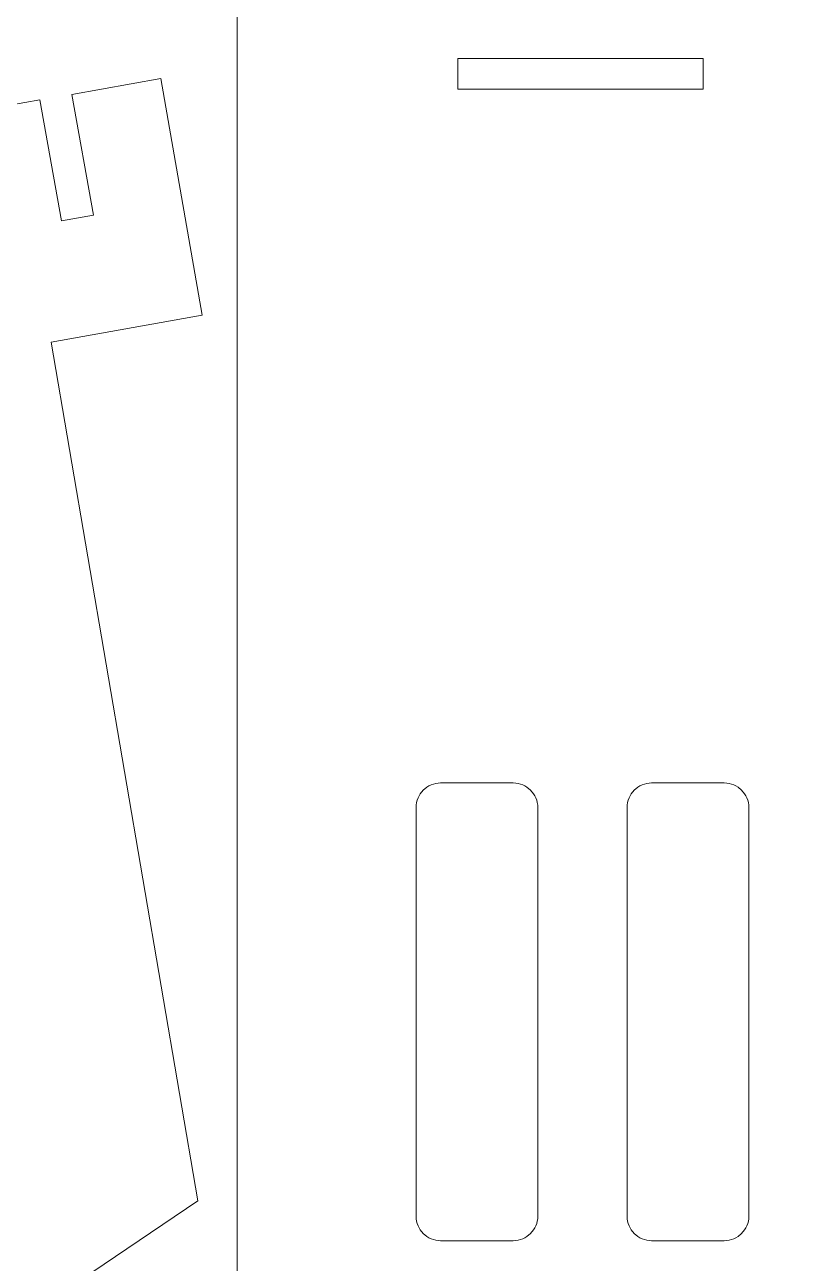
# Model space of a CAD drawing. Header units: millimetres. Extents: x -580 to 580, y -723 to 723.
# Drawn here: x 1.3 to 70.1, y 205 to 316.6 of the extents above; entities that cross this region are included whole.
import ezdxf

# ---------------------------------------------------------------- set-up
doc = ezdxf.new("R2010")
doc.units = ezdxf.units.MM
doc.header["$MEASUREMENT"] = 0
doc.layers.add('Camada 1', color=7, linetype='Continuous')

msp = doc.modelspace()

# ---------------------------------------------------------------- linework, layer by layer
at = {"layer": 'Camada 1', "color": 250, "lineweight": 9}
for points, knots in [([(20.4499, 504.8764), (20.4499, 504.8764), (29.2326, 504.8764), (29.2326, 504.8764), (29.2326, 504.8764), (29.2326, 504.8764), (29.2326, 492.9102), (29.2326, 492.9102), (29.2326, 492.9102), (29.2326, 492.9102), (31.998, 492.9102), (31.998, 492.9102), (31.998, 492.9102), (31.998, 492.9102), (31.998, 504.8764), (31.998, 504.8764), (31.998, 504.8764), (31.998, 504.8764), (40.3604, 504.8764), (40.3604, 504.8764), (40.3604, 504.8764), (40.3604, 504.8764), (40.3604, 510.3668), (40.3604, 510.3668), (40.3604, 510.3668), (40.3604, 510.3668), (50.0391, 510.3668), (50.0391, 510.3668), (50.0391, 510.3668), (50.0391, 510.3668), (50.0391, 492.9102), (50.0391, 492.9102), (50.0391, 492.9102), (50.0391, 492.9102), (52.8045, 492.9102), (52.8045, 492.9102), (52.8045, 492.9102), (52.8045, 492.9102), (52.8045, 510.3668), (52.8045, 510.3668), (52.8045, 510.3668), (52.8045, 510.3668), (62.4832, 510.3668), (62.4832, 510.3668), (62.4832, 510.3668), (62.4832, 510.3668), (62.4832, 504.8764), (62.4832, 504.8764), (62.4832, 504.8764), (62.4832, 504.8764), (70.7129, 504.8764), (70.7129, 504.8764), (70.7129, 504.8764), (70.7129, 504.8764), (70.7129, 492.9102), (70.7129, 492.9102), (70.7129, 492.9102), (70.7129, 492.9102), (73.4783, 492.9102), (73.4783, 492.9102), (73.4783, 492.9102), (73.4783, 492.9102), (73.4783, 504.8764), (73.4783, 504.8764), (73.4783, 504.8764), (73.4783, 504.8764), (82.3938, 504.8764), (82.3938, 504.8764), (82.3938, 504.8764), (82.3938, 504.8764), (82.3938, 119.5312), (82.3938, 119.5312), (82.3938, 119.5312), (82.3938, 119.5312), (62.4832, 119.5312), (62.4832, 119.5312), (62.4832, 119.5312), (62.4832, 119.5312), (62.4832, 113.9906), (62.4832, 113.9906), (62.4832, 113.9906), (62.4832, 113.9906), (40.3604, 113.9906), (40.3604, 113.9906), (40.3604, 113.9906), (40.3604, 113.9906), (40.3604, 119.5312), (40.3604, 119.5312), (40.3604, 119.5312), (40.3604, 119.5312), (20.4499, 119.5312), (20.4499, 119.5312), (20.4499, 119.5312), (20.4499, 119.5312), (20.4499, 504.8764), (20.4499, 504.8764), (20.4499, 504.8764), (20.4499, 504.8764), (20.4499, 504.8764), (20.4499, 504.8764)], [0, 0, 0, 0, 0.03846154, 0.03846154, 0.03846154, 0.03846154, 0.07692308, 0.07692308, 0.07692308, 0.07692308, 0.11538462, 0.11538462, 0.11538462, 0.11538462, 0.15384615, 0.15384615, 0.15384615, 0.15384615, 0.19230769, 0.19230769, 0.19230769, 0.19230769, 0.23076923, 0.23076923, 0.23076923, 0.23076923, 0.26923077, 0.26923077, 0.26923077, 0.26923077, 0.30769231, 0.30769231, 0.30769231, 0.30769231, 0.34615385, 0.34615385, 0.34615385, 0.34615385, 0.38461538, 0.38461538, 0.38461538, 0.38461538, 0.42307692, 0.42307692, 0.42307692, 0.42307692, 0.46153846, 0.46153846, 0.46153846, 0.46153846, 0.5, 0.5, 0.5, 0.5, 0.53846154, 0.53846154, 0.53846154, 0.53846154, 0.57692308, 0.57692308, 0.57692308, 0.57692308, 0.61538462, 0.61538462, 0.61538462, 0.61538462, 0.65384615, 0.65384615, 0.65384615, 0.65384615, 0.69230769, 0.69230769, 0.69230769, 0.69230769, 0.73076923, 0.73076923, 0.73076923, 0.73076923, 0.76923077, 0.76923077, 0.76923077, 0.76923077, 0.80769231, 0.80769231, 0.80769231, 0.80769231, 0.84615385, 0.84615385, 0.84615385, 0.84615385, 0.88461538, 0.88461538, 0.88461538, 0.88461538, 0.92307692, 0.92307692, 0.92307692, 0.92307692, 1, 1, 1, 1]), ([(-228.947, 167.3773), (-228.947, 167.3773), (-208.598, 158.6973), (-208.598, 158.6973), (-208.598, 158.6973), (-208.598, 158.6973), (-205.796, 165.2665), (-205.796, 165.2665), (-205.796, 165.2665), (-205.796, 165.2665), (-156.8493, 144.3253), (-156.8493, 144.3253), (-156.8493, 144.3253), (-156.8493, 144.3253), (-157.9669, 141.7054), (-157.9669, 141.7054), (-157.9669, 141.7054), (-157.9669, 141.7054), (-147.7924, 137.3655), (-147.7924, 137.3655), (-147.7924, 137.3655), (-147.7924, 137.3655), (-149.0619, 134.4532), (-149.0619, 134.4532), (-149.0619, 134.4532), (-149.0619, 134.4532), (-158.9597, 138.7933), (-158.9597, 138.7933), (-158.9597, 138.7933), (-158.9597, 138.7933), (-161.9727, 131.6659), (-161.9727, 131.6659), (-161.9727, 131.6659), (-161.9727, 131.6659), (-142.2692, 123.2622), (-142.2692, 123.2622), (-142.2692, 123.2622), (-142.2692, 123.2622), (-136.8607, 135.9416), (-136.8607, 135.9416), (-136.8607, 135.9416), (-136.8607, 135.9416), (-110.317, 124.6504), (-110.317, 124.6504), (-110.317, 124.6504), (-110.317, 124.6504), (16.9315, 210.6339), (16.9315, 210.6339), (16.9315, 210.6339), (16.9315, 210.6339), (3.6999, 287.9902), (3.6999, 287.9902), (3.6999, 287.9902), (3.6999, 287.9902), (17.3101, 290.4294), (17.3101, 290.4294), (17.3101, 290.4294), (17.3101, 290.4294), (13.5913, 311.7441), (13.5913, 311.7441), (13.5913, 311.7441), (13.5913, 311.7441), (5.5698, 310.3068), (5.5698, 310.3068), (5.5698, 310.3068), (5.5698, 310.3068), (7.5214, 299.4185), (7.5214, 299.4185), (7.5214, 299.4185), (7.5214, 299.4185), (4.6145, 298.9309), (4.6145, 298.9309), (4.6145, 298.9309), (4.6145, 298.9309), (2.6631, 309.8185), (2.6631, 309.8185), (2.6631, 309.8185), (2.6631, 309.8185), (-0.0321, 309.3358), (-0.0321, 309.3358), (-0.0321, 309.3358), (-0.0321, 309.3358), (-7.1339, 351.3125), (-7.1339, 351.3125), (-7.1339, 351.3125), (-7.1339, 351.3125), (-15.6305, 354.9368), (-15.6305, 354.9368), (-15.6305, 354.9368), (-15.6305, 354.9368), (-51.975, 330.4339), (-51.975, 330.4339), (-51.975, 330.4339), (-51.975, 330.4339), (-53.4902, 332.6893), (-53.4902, 332.6893), (-53.4902, 332.6893), (-53.4902, 332.6893), (-71.8524, 320.3506), (-71.8524, 320.3506), (-71.8524, 320.3506), (-71.8524, 320.3506), (-70.3178, 318.0671), (-70.3178, 318.0671), (-70.3178, 318.0671), (-70.3178, 318.0671), (-217.487, 218.8469), (-217.487, 218.8469), (-217.487, 218.8469), (-217.487, 218.8469), (-219.005, 221.1058), (-219.005, 221.1058), (-219.005, 221.1058), (-219.005, 221.1058), (-237.3672, 208.7669), (-237.3672, 208.7669), (-237.3672, 208.7669), (-237.3672, 208.7669), (-235.8301, 206.4794), (-235.8301, 206.4794), (-235.8301, 206.4794), (-235.8301, 206.4794), (-261.6921, 189.0438), (-261.6921, 189.0438), (-261.6921, 189.0438), (-261.6921, 189.0438), (-226.1535, 173.9261), (-226.1535, 173.9261), (-226.1535, 173.9261), (-226.1535, 173.9261), (-228.947, 167.3773), (-228.947, 167.3773), (-228.947, 167.3773), (-228.947, 167.3773), (-228.947, 167.3773), (-228.947, 167.3773)], [0, 0, 0, 0, 0.02857143, 0.02857143, 0.02857143, 0.02857143, 0.05714286, 0.05714286, 0.05714286, 0.05714286, 0.08571429, 0.08571429, 0.08571429, 0.08571429, 0.11428571, 0.11428571, 0.11428571, 0.11428571, 0.14285714, 0.14285714, 0.14285714, 0.14285714, 0.17142857, 0.17142857, 0.17142857, 0.17142857, 0.2, 0.2, 0.2, 0.2, 0.22857143, 0.22857143, 0.22857143, 0.22857143, 0.25714286, 0.25714286, 0.25714286, 0.25714286, 0.28571429, 0.28571429, 0.28571429, 0.28571429, 0.31428571, 0.31428571, 0.31428571, 0.31428571, 0.34285714, 0.34285714, 0.34285714, 0.34285714, 0.37142857, 0.37142857, 0.37142857, 0.37142857, 0.4, 0.4, 0.4, 0.4, 0.42857143, 0.42857143, 0.42857143, 0.42857143, 0.45714286, 0.45714286, 0.45714286, 0.45714286, 0.48571429, 0.48571429, 0.48571429, 0.48571429, 0.51428571, 0.51428571, 0.51428571, 0.51428571, 0.54285714, 0.54285714, 0.54285714, 0.54285714, 0.57142857, 0.57142857, 0.57142857, 0.57142857, 0.6, 0.6, 0.6, 0.6, 0.62857143, 0.62857143, 0.62857143, 0.62857143, 0.65714286, 0.65714286, 0.65714286, 0.65714286, 0.68571429, 0.68571429, 0.68571429, 0.68571429, 0.71428571, 0.71428571, 0.71428571, 0.71428571, 0.74285714, 0.74285714, 0.74285714, 0.74285714, 0.77142857, 0.77142857, 0.77142857, 0.77142857, 0.8, 0.8, 0.8, 0.8, 0.82857143, 0.82857143, 0.82857143, 0.82857143, 0.85714286, 0.85714286, 0.85714286, 0.85714286, 0.88571429, 0.88571429, 0.88571429, 0.88571429, 0.91428571, 0.91428571, 0.91428571, 0.91428571, 0.94285714, 0.94285714, 0.94285714, 0.94285714, 1, 1, 1, 1])]:
    msp.add_open_spline(points, degree=3, knots=knots, dxfattribs=at)
at = {"layer": 'Camada 1', "color": 240, "lineweight": 9}
for points, knots in [([(62.4832, 310.7957), (62.4832, 310.7957), (62.4832, 313.5611), (62.4832, 313.5611), (62.4832, 313.5611), (62.4832, 313.5611), (40.3604, 313.5611), (40.3604, 313.5611), (40.3604, 313.5611), (40.3604, 313.5611), (40.3604, 310.7957), (40.3604, 310.7957), (40.3604, 310.7957), (40.3604, 310.7957), (62.4832, 310.7957), (62.4832, 310.7957), (62.4832, 310.7957), (62.4832, 310.7957), (62.4832, 310.7957), (62.4832, 310.7957)], [0, 0, 0, 0, 0.16666667, 0.16666667, 0.16666667, 0.16666667, 0.33333333, 0.33333333, 0.33333333, 0.33333333, 0.5, 0.5, 0.5, 0.5, 0.66666667, 0.66666667, 0.66666667, 0.66666667, 1, 1, 1, 1]), ([(47.5675, 209.2382), (47.5675, 209.2382), (47.5675, 246.0599), (47.5675, 246.0599), (47.5675, 246.0599), (47.5675, 246.0599), (47.556, 246.2853), (47.556, 246.2853), (47.556, 246.2853), (47.556, 246.2853), (47.5223, 246.5043), (47.5223, 246.5043), (47.5223, 246.5043), (47.5223, 246.5043), (47.4675, 246.7159), (47.4675, 246.7159), (47.4675, 246.7159), (47.4675, 246.7159), (47.3929, 246.9189), (47.3929, 246.9189), (47.3929, 246.9189), (47.3929, 246.9189), (47.2994, 247.1121), (47.2994, 247.1121), (47.2994, 247.1121), (47.2994, 247.1121), (47.1883, 247.2946), (47.1883, 247.2946), (47.1883, 247.2946), (47.1883, 247.2946), (46.9176, 247.6224), (46.9176, 247.6224), (46.9176, 247.6224), (46.9176, 247.6224), (46.5899, 247.8931), (46.5899, 247.8931), (46.5899, 247.8931), (46.5899, 247.8931), (46.4075, 248.0042), (46.4075, 248.0042), (46.4075, 248.0042), (46.4075, 248.0042), (46.2142, 248.0976), (46.2142, 248.0976), (46.2142, 248.0976), (46.2142, 248.0976), (46.0112, 248.1723), (46.0112, 248.1723), (46.0112, 248.1723), (46.0112, 248.1723), (45.7996, 248.227), (45.7996, 248.227), (45.7996, 248.227), (45.7996, 248.227), (45.5806, 248.2607), (45.5806, 248.2607), (45.5806, 248.2607), (45.5806, 248.2607), (45.3552, 248.2722), (45.3552, 248.2722), (45.3552, 248.2722), (45.3552, 248.2722), (38.8046, 248.2722), (38.8046, 248.2722), (38.8046, 248.2722), (38.8046, 248.2722), (38.5792, 248.2607), (38.5792, 248.2607), (38.5792, 248.2607), (38.5792, 248.2607), (38.3602, 248.227), (38.3602, 248.227), (38.3602, 248.227), (38.3602, 248.227), (38.1487, 248.1723), (38.1487, 248.1723), (38.1487, 248.1723), (38.1487, 248.1723), (37.9456, 248.0976), (37.9456, 248.0976), (37.9456, 248.0976), (37.9456, 248.0976), (37.7524, 248.0042), (37.7524, 248.0042), (37.7524, 248.0042), (37.7524, 248.0042), (37.57, 247.8931), (37.57, 247.8931), (37.57, 247.8931), (37.57, 247.8931), (37.2422, 247.6224), (37.2422, 247.6224), (37.2422, 247.6224), (37.2422, 247.6224), (36.9715, 247.2946), (36.9715, 247.2946), (36.9715, 247.2946), (36.9715, 247.2946), (36.8604, 247.1121), (36.8604, 247.1121), (36.8604, 247.1121), (36.8604, 247.1121), (36.7669, 246.9189), (36.7669, 246.9189), (36.7669, 246.9189), (36.7669, 246.9189), (36.6923, 246.7159), (36.6923, 246.7159), (36.6923, 246.7159), (36.6923, 246.7159), (36.6375, 246.5043), (36.6375, 246.5043), (36.6375, 246.5043), (36.6375, 246.5043), (36.6039, 246.2853), (36.6039, 246.2853), (36.6039, 246.2853), (36.6039, 246.2853), (36.5923, 246.0599), (36.5923, 246.0599), (36.5923, 246.0599), (36.5923, 246.0599), (36.5923, 209.2382), (36.5923, 209.2382), (36.5923, 209.2382), (36.5923, 209.2382), (36.6039, 209.0128), (36.6039, 209.0128), (36.6039, 209.0128), (36.6039, 209.0128), (36.6375, 208.7938), (36.6375, 208.7938), (36.6375, 208.7938), (36.6375, 208.7938), (36.6923, 208.5821), (36.6923, 208.5821), (36.6923, 208.5821), (36.6923, 208.5821), (36.7669, 208.3792), (36.7669, 208.3792), (36.7669, 208.3792), (36.7669, 208.3792), (36.8604, 208.1859), (36.8604, 208.1859), (36.8604, 208.1859), (36.8604, 208.1859), (36.9715, 208.0034), (36.9715, 208.0034), (36.9715, 208.0034), (36.9715, 208.0034), (37.2422, 207.6757), (37.2422, 207.6757), (37.2422, 207.6757), (37.2422, 207.6757), (37.57, 207.405), (37.57, 207.405), (37.57, 207.405), (37.57, 207.405), (37.7524, 207.2939), (37.7524, 207.2939), (37.7524, 207.2939), (37.7524, 207.2939), (37.9456, 207.2005), (37.9456, 207.2005), (37.9456, 207.2005), (37.9456, 207.2005), (38.1487, 207.1258), (38.1487, 207.1258), (38.1487, 207.1258), (38.1487, 207.1258), (38.3602, 207.071), (38.3602, 207.071), (38.3602, 207.071), (38.3602, 207.071), (38.5792, 207.0373), (38.5792, 207.0373), (38.5792, 207.0373), (38.5792, 207.0373), (38.8046, 207.0259), (38.8046, 207.0259), (38.8046, 207.0259), (38.8046, 207.0259), (45.3552, 207.0259), (45.3552, 207.0259), (45.3552, 207.0259), (45.3552, 207.0259), (45.5806, 207.0373), (45.5806, 207.0373), (45.5806, 207.0373), (45.5806, 207.0373), (45.7996, 207.071), (45.7996, 207.071), (45.7996, 207.071), (45.7996, 207.071), (46.0112, 207.1258), (46.0112, 207.1258), (46.0112, 207.1258), (46.0112, 207.1258), (46.2142, 207.2005), (46.2142, 207.2005), (46.2142, 207.2005), (46.2142, 207.2005), (46.4075, 207.2939), (46.4075, 207.2939), (46.4075, 207.2939), (46.4075, 207.2939), (46.5899, 207.405), (46.5899, 207.405), (46.5899, 207.405), (46.5899, 207.405), (46.9176, 207.6757), (46.9176, 207.6757), (46.9176, 207.6757), (46.9176, 207.6757), (47.1883, 208.0034), (47.1883, 208.0034), (47.1883, 208.0034), (47.1883, 208.0034), (47.2994, 208.1859), (47.2994, 208.1859), (47.2994, 208.1859), (47.2994, 208.1859), (47.3929, 208.3792), (47.3929, 208.3792), (47.3929, 208.3792), (47.3929, 208.3792), (47.4675, 208.5821), (47.4675, 208.5821), (47.4675, 208.5821), (47.4675, 208.5821), (47.5223, 208.7938), (47.5223, 208.7938), (47.5223, 208.7938), (47.5223, 208.7938), (47.556, 209.0128), (47.556, 209.0128), (47.556, 209.0128), (47.556, 209.0128), (47.5675, 209.2382), (47.5675, 209.2382), (47.5675, 209.2382), (47.5675, 209.2382), (47.5675, 209.2382), (47.5675, 209.2382)], [0, 0, 0, 0, 0.01612903, 0.01612903, 0.01612903, 0.01612903, 0.03225806, 0.03225806, 0.03225806, 0.03225806, 0.0483871, 0.0483871, 0.0483871, 0.0483871, 0.06451613, 0.06451613, 0.06451613, 0.06451613, 0.08064516, 0.08064516, 0.08064516, 0.08064516, 0.09677419, 0.09677419, 0.09677419, 0.09677419, 0.11290323, 0.11290323, 0.11290323, 0.11290323, 0.12903226, 0.12903226, 0.12903226, 0.12903226, 0.14516129, 0.14516129, 0.14516129, 0.14516129, 0.16129032, 0.16129032, 0.16129032, 0.16129032, 0.17741935, 0.17741935, 0.17741935, 0.17741935, 0.19354839, 0.19354839, 0.19354839, 0.19354839, 0.20967742, 0.20967742, 0.20967742, 0.20967742, 0.22580645, 0.22580645, 0.22580645, 0.22580645, 0.24193548, 0.24193548, 0.24193548, 0.24193548, 0.25806452, 0.25806452, 0.25806452, 0.25806452, 0.27419355, 0.27419355, 0.27419355, 0.27419355, 0.29032258, 0.29032258, 0.29032258, 0.29032258, 0.30645161, 0.30645161, 0.30645161, 0.30645161, 0.32258065, 0.32258065, 0.32258065, 0.32258065, 0.33870968, 0.33870968, 0.33870968, 0.33870968, 0.35483871, 0.35483871, 0.35483871, 0.35483871, 0.37096774, 0.37096774, 0.37096774, 0.37096774, 0.38709677, 0.38709677, 0.38709677, 0.38709677, 0.40322581, 0.40322581, 0.40322581, 0.40322581, 0.41935484, 0.41935484, 0.41935484, 0.41935484, 0.43548387, 0.43548387, 0.43548387, 0.43548387, 0.4516129, 0.4516129, 0.4516129, 0.4516129, 0.46774194, 0.46774194, 0.46774194, 0.46774194, 0.48387097, 0.48387097, 0.48387097, 0.48387097, 0.5, 0.5, 0.5, 0.5, 0.51612903, 0.51612903, 0.51612903, 0.51612903, 0.53225806, 0.53225806, 0.53225806, 0.53225806, 0.5483871, 0.5483871, 0.5483871, 0.5483871, 0.56451613, 0.56451613, 0.56451613, 0.56451613, 0.58064516, 0.58064516, 0.58064516, 0.58064516, 0.59677419, 0.59677419, 0.59677419, 0.59677419, 0.61290323, 0.61290323, 0.61290323, 0.61290323, 0.62903226, 0.62903226, 0.62903226, 0.62903226, 0.64516129, 0.64516129, 0.64516129, 0.64516129, 0.66129032, 0.66129032, 0.66129032, 0.66129032, 0.67741935, 0.67741935, 0.67741935, 0.67741935, 0.69354839, 0.69354839, 0.69354839, 0.69354839, 0.70967742, 0.70967742, 0.70967742, 0.70967742, 0.72580645, 0.72580645, 0.72580645, 0.72580645, 0.74193548, 0.74193548, 0.74193548, 0.74193548, 0.75806452, 0.75806452, 0.75806452, 0.75806452, 0.77419355, 0.77419355, 0.77419355, 0.77419355, 0.79032258, 0.79032258, 0.79032258, 0.79032258, 0.80645161, 0.80645161, 0.80645161, 0.80645161, 0.82258065, 0.82258065, 0.82258065, 0.82258065, 0.83870968, 0.83870968, 0.83870968, 0.83870968, 0.85483871, 0.85483871, 0.85483871, 0.85483871, 0.87096774, 0.87096774, 0.87096774, 0.87096774, 0.88709677, 0.88709677, 0.88709677, 0.88709677, 0.90322581, 0.90322581, 0.90322581, 0.90322581, 0.91935484, 0.91935484, 0.91935484, 0.91935484, 0.93548387, 0.93548387, 0.93548387, 0.93548387, 0.9516129, 0.9516129, 0.9516129, 0.9516129, 0.96774194, 0.96774194, 0.96774194, 0.96774194, 1, 1, 1, 1]), ([(66.5909, 209.2382), (66.5909, 209.2382), (66.5909, 246.0599), (66.5909, 246.0599), (66.5909, 246.0599), (66.5909, 246.0599), (66.5794, 246.2853), (66.5794, 246.2853), (66.5794, 246.2853), (66.5794, 246.2853), (66.5457, 246.5043), (66.5457, 246.5043), (66.5457, 246.5043), (66.5457, 246.5043), (66.4909, 246.7159), (66.4909, 246.7159), (66.4909, 246.7159), (66.4909, 246.7159), (66.4163, 246.9189), (66.4163, 246.9189), (66.4163, 246.9189), (66.4163, 246.9189), (66.3228, 247.1121), (66.3228, 247.1121), (66.3228, 247.1121), (66.3228, 247.1121), (66.2117, 247.2946), (66.2117, 247.2946), (66.2117, 247.2946), (66.2117, 247.2946), (65.941, 247.6224), (65.941, 247.6224), (65.941, 247.6224), (65.941, 247.6224), (65.6133, 247.8931), (65.6133, 247.8931), (65.6133, 247.8931), (65.6133, 247.8931), (65.4309, 248.0042), (65.4309, 248.0042), (65.4309, 248.0042), (65.4309, 248.0042), (65.2376, 248.0976), (65.2376, 248.0976), (65.2376, 248.0976), (65.2376, 248.0976), (65.0346, 248.1723), (65.0346, 248.1723), (65.0346, 248.1723), (65.0346, 248.1723), (64.823, 248.227), (64.823, 248.227), (64.823, 248.227), (64.823, 248.227), (64.604, 248.2607), (64.604, 248.2607), (64.604, 248.2607), (64.604, 248.2607), (64.3786, 248.2722), (64.3786, 248.2722), (64.3786, 248.2722), (64.3786, 248.2722), (57.828, 248.2722), (57.828, 248.2722), (57.828, 248.2722), (57.828, 248.2722), (57.6026, 248.2607), (57.6026, 248.2607), (57.6026, 248.2607), (57.6026, 248.2607), (57.3836, 248.227), (57.3836, 248.227), (57.3836, 248.227), (57.3836, 248.227), (57.1721, 248.1723), (57.1721, 248.1723), (57.1721, 248.1723), (57.1721, 248.1723), (56.969, 248.0976), (56.969, 248.0976), (56.969, 248.0976), (56.969, 248.0976), (56.7758, 248.0042), (56.7758, 248.0042), (56.7758, 248.0042), (56.7758, 248.0042), (56.5934, 247.8931), (56.5934, 247.8931), (56.5934, 247.8931), (56.5934, 247.8931), (56.2656, 247.6224), (56.2656, 247.6224), (56.2656, 247.6224), (56.2656, 247.6224), (55.9949, 247.2946), (55.9949, 247.2946), (55.9949, 247.2946), (55.9949, 247.2946), (55.8838, 247.1121), (55.8838, 247.1121), (55.8838, 247.1121), (55.8838, 247.1121), (55.7903, 246.9189), (55.7903, 246.9189), (55.7903, 246.9189), (55.7903, 246.9189), (55.7157, 246.7159), (55.7157, 246.7159), (55.7157, 246.7159), (55.7157, 246.7159), (55.6609, 246.5043), (55.6609, 246.5043), (55.6609, 246.5043), (55.6609, 246.5043), (55.6273, 246.2853), (55.6273, 246.2853), (55.6273, 246.2853), (55.6273, 246.2853), (55.6157, 246.0599), (55.6157, 246.0599), (55.6157, 246.0599), (55.6157, 246.0599), (55.6157, 209.2382), (55.6157, 209.2382), (55.6157, 209.2382), (55.6157, 209.2382), (55.6273, 209.0128), (55.6273, 209.0128), (55.6273, 209.0128), (55.6273, 209.0128), (55.6609, 208.7938), (55.6609, 208.7938), (55.6609, 208.7938), (55.6609, 208.7938), (55.7157, 208.5821), (55.7157, 208.5821), (55.7157, 208.5821), (55.7157, 208.5821), (55.7903, 208.3792), (55.7903, 208.3792), (55.7903, 208.3792), (55.7903, 208.3792), (55.8838, 208.1859), (55.8838, 208.1859), (55.8838, 208.1859), (55.8838, 208.1859), (55.9949, 208.0034), (55.9949, 208.0034), (55.9949, 208.0034), (55.9949, 208.0034), (56.2656, 207.6757), (56.2656, 207.6757), (56.2656, 207.6757), (56.2656, 207.6757), (56.5934, 207.405), (56.5934, 207.405), (56.5934, 207.405), (56.5934, 207.405), (56.7758, 207.2939), (56.7758, 207.2939), (56.7758, 207.2939), (56.7758, 207.2939), (56.969, 207.2005), (56.969, 207.2005), (56.969, 207.2005), (56.969, 207.2005), (57.1721, 207.1258), (57.1721, 207.1258), (57.1721, 207.1258), (57.1721, 207.1258), (57.3836, 207.071), (57.3836, 207.071), (57.3836, 207.071), (57.3836, 207.071), (57.6026, 207.0373), (57.6026, 207.0373), (57.6026, 207.0373), (57.6026, 207.0373), (57.828, 207.0259), (57.828, 207.0259), (57.828, 207.0259), (57.828, 207.0259), (64.3786, 207.0259), (64.3786, 207.0259), (64.3786, 207.0259), (64.3786, 207.0259), (64.604, 207.0373), (64.604, 207.0373), (64.604, 207.0373), (64.604, 207.0373), (64.823, 207.071), (64.823, 207.071), (64.823, 207.071), (64.823, 207.071), (65.0346, 207.1258), (65.0346, 207.1258), (65.0346, 207.1258), (65.0346, 207.1258), (65.2376, 207.2005), (65.2376, 207.2005), (65.2376, 207.2005), (65.2376, 207.2005), (65.4309, 207.2939), (65.4309, 207.2939), (65.4309, 207.2939), (65.4309, 207.2939), (65.6133, 207.405), (65.6133, 207.405), (65.6133, 207.405), (65.6133, 207.405), (65.941, 207.6757), (65.941, 207.6757), (65.941, 207.6757), (65.941, 207.6757), (66.2117, 208.0034), (66.2117, 208.0034), (66.2117, 208.0034), (66.2117, 208.0034), (66.3228, 208.1859), (66.3228, 208.1859), (66.3228, 208.1859), (66.3228, 208.1859), (66.4163, 208.3792), (66.4163, 208.3792), (66.4163, 208.3792), (66.4163, 208.3792), (66.4909, 208.5821), (66.4909, 208.5821), (66.4909, 208.5821), (66.4909, 208.5821), (66.5457, 208.7938), (66.5457, 208.7938), (66.5457, 208.7938), (66.5457, 208.7938), (66.5794, 209.0128), (66.5794, 209.0128), (66.5794, 209.0128), (66.5794, 209.0128), (66.5909, 209.2382), (66.5909, 209.2382), (66.5909, 209.2382), (66.5909, 209.2382), (66.5909, 209.2382), (66.5909, 209.2382)], [0, 0, 0, 0, 0.01612903, 0.01612903, 0.01612903, 0.01612903, 0.03225806, 0.03225806, 0.03225806, 0.03225806, 0.0483871, 0.0483871, 0.0483871, 0.0483871, 0.06451613, 0.06451613, 0.06451613, 0.06451613, 0.08064516, 0.08064516, 0.08064516, 0.08064516, 0.09677419, 0.09677419, 0.09677419, 0.09677419, 0.11290323, 0.11290323, 0.11290323, 0.11290323, 0.12903226, 0.12903226, 0.12903226, 0.12903226, 0.14516129, 0.14516129, 0.14516129, 0.14516129, 0.16129032, 0.16129032, 0.16129032, 0.16129032, 0.17741935, 0.17741935, 0.17741935, 0.17741935, 0.19354839, 0.19354839, 0.19354839, 0.19354839, 0.20967742, 0.20967742, 0.20967742, 0.20967742, 0.22580645, 0.22580645, 0.22580645, 0.22580645, 0.24193548, 0.24193548, 0.24193548, 0.24193548, 0.25806452, 0.25806452, 0.25806452, 0.25806452, 0.27419355, 0.27419355, 0.27419355, 0.27419355, 0.29032258, 0.29032258, 0.29032258, 0.29032258, 0.30645161, 0.30645161, 0.30645161, 0.30645161, 0.32258065, 0.32258065, 0.32258065, 0.32258065, 0.33870968, 0.33870968, 0.33870968, 0.33870968, 0.35483871, 0.35483871, 0.35483871, 0.35483871, 0.37096774, 0.37096774, 0.37096774, 0.37096774, 0.38709677, 0.38709677, 0.38709677, 0.38709677, 0.40322581, 0.40322581, 0.40322581, 0.40322581, 0.41935484, 0.41935484, 0.41935484, 0.41935484, 0.43548387, 0.43548387, 0.43548387, 0.43548387, 0.4516129, 0.4516129, 0.4516129, 0.4516129, 0.46774194, 0.46774194, 0.46774194, 0.46774194, 0.48387097, 0.48387097, 0.48387097, 0.48387097, 0.5, 0.5, 0.5, 0.5, 0.51612903, 0.51612903, 0.51612903, 0.51612903, 0.53225806, 0.53225806, 0.53225806, 0.53225806, 0.5483871, 0.5483871, 0.5483871, 0.5483871, 0.56451613, 0.56451613, 0.56451613, 0.56451613, 0.58064516, 0.58064516, 0.58064516, 0.58064516, 0.59677419, 0.59677419, 0.59677419, 0.59677419, 0.61290323, 0.61290323, 0.61290323, 0.61290323, 0.62903226, 0.62903226, 0.62903226, 0.62903226, 0.64516129, 0.64516129, 0.64516129, 0.64516129, 0.66129032, 0.66129032, 0.66129032, 0.66129032, 0.67741935, 0.67741935, 0.67741935, 0.67741935, 0.69354839, 0.69354839, 0.69354839, 0.69354839, 0.70967742, 0.70967742, 0.70967742, 0.70967742, 0.72580645, 0.72580645, 0.72580645, 0.72580645, 0.74193548, 0.74193548, 0.74193548, 0.74193548, 0.75806452, 0.75806452, 0.75806452, 0.75806452, 0.77419355, 0.77419355, 0.77419355, 0.77419355, 0.79032258, 0.79032258, 0.79032258, 0.79032258, 0.80645161, 0.80645161, 0.80645161, 0.80645161, 0.82258065, 0.82258065, 0.82258065, 0.82258065, 0.83870968, 0.83870968, 0.83870968, 0.83870968, 0.85483871, 0.85483871, 0.85483871, 0.85483871, 0.87096774, 0.87096774, 0.87096774, 0.87096774, 0.88709677, 0.88709677, 0.88709677, 0.88709677, 0.90322581, 0.90322581, 0.90322581, 0.90322581, 0.91935484, 0.91935484, 0.91935484, 0.91935484, 0.93548387, 0.93548387, 0.93548387, 0.93548387, 0.9516129, 0.9516129, 0.9516129, 0.9516129, 0.96774194, 0.96774194, 0.96774194, 0.96774194, 1, 1, 1, 1])]:
    msp.add_open_spline(points, degree=3, knots=knots, dxfattribs=at)

doc.saveas('drawing.dxf')
